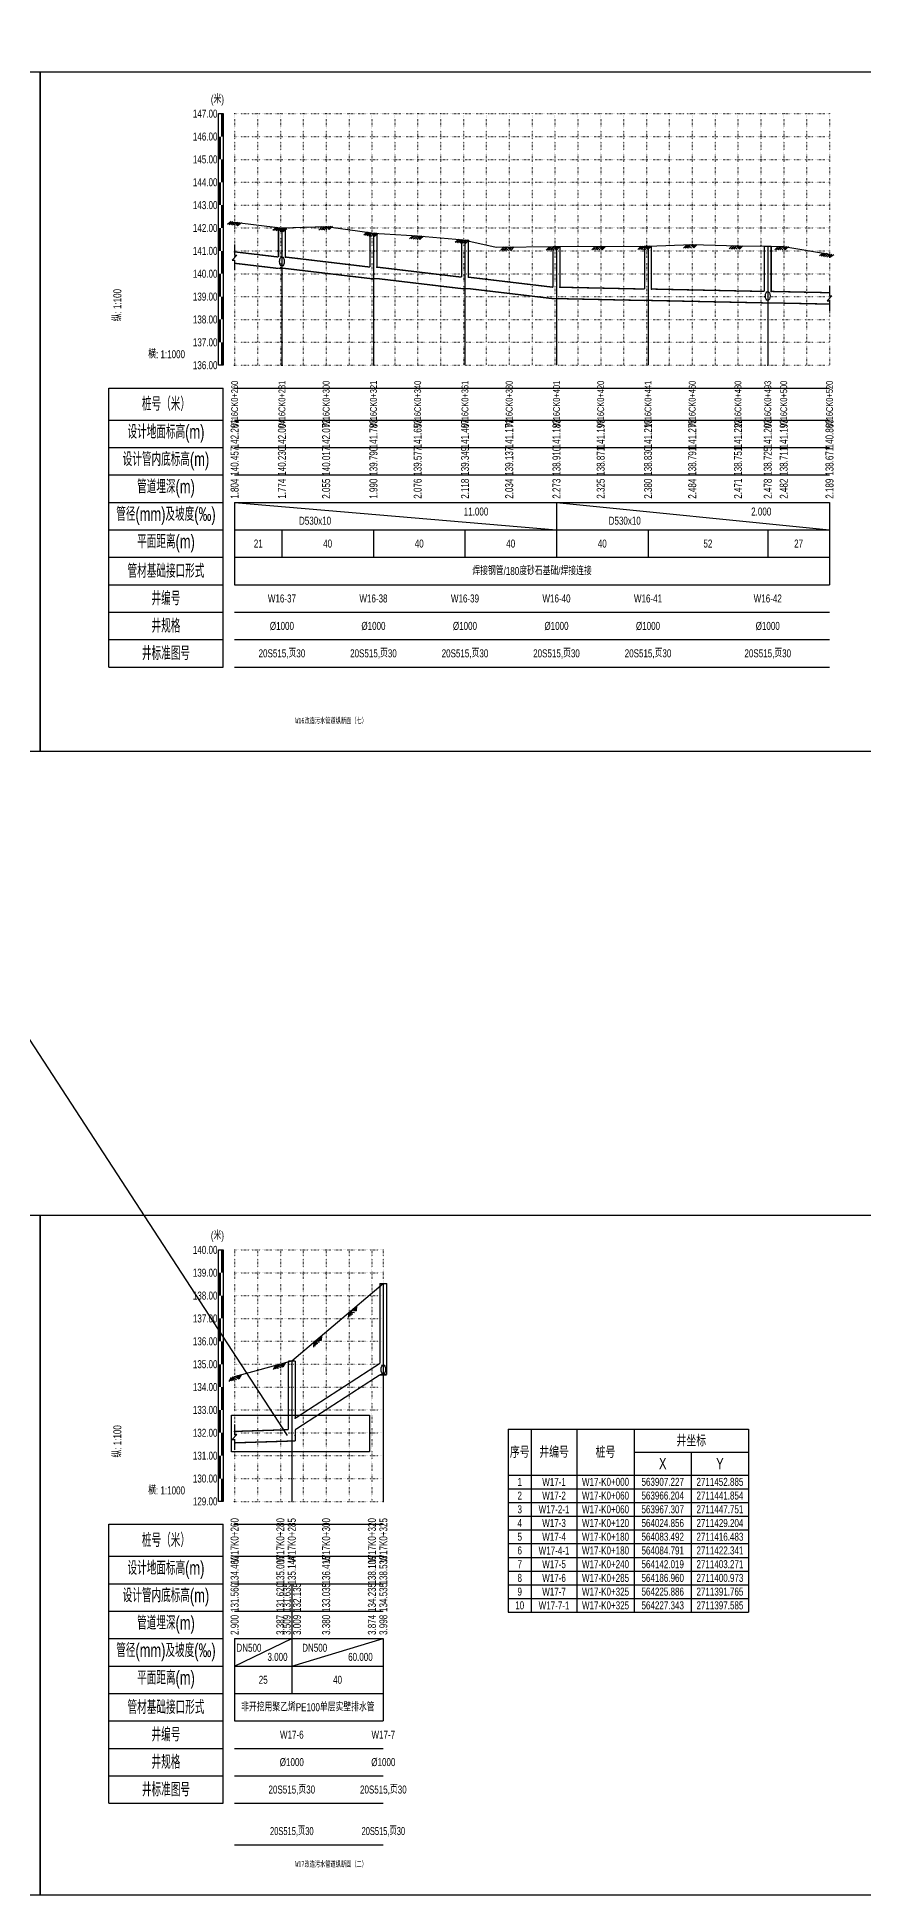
# Model space of a CAD drawing. Extents: x 529262 to 576451, y 2694391 to 2717535.
# Drawn here: x 571870 to 572231, y 2708446 to 2709259 of the extents above; entities that cross this region are included whole.
import ezdxf
from ezdxf.enums import TextEntityAlignment as Align

# ---------------------------------------------------------------- set-up
doc = ezdxf.new("R2010")
doc.units = 0
doc.linetypes.add('DOT', pattern=[6.35, 0, -6.35])
for name, color, linetype in [('GPSCOMMON', 7, 'Continuous'), ('P-说明', 7, 'Continuous'), ('PP-COM', 7, 'Continuous'), ('图框线', 7, 'Continuous'), ('纵断_分栏文字', 7, 'Continuous'), ('纵断_分栏线', 5, 'Continuous'), ('纵断_地面线', 3, 'Continuous'), ('纵断_标注', 2, 'Continuous'), ('纵断_标注_支管', 2, 'Continuous'), ('纵断_表头', 2, 'Continuous'), ('纵断_设计线', 1, 'Continuous'), ('纵断_高程网格', 8, 'DOT')]:
    doc.layers.add(name, color=color, linetype=linetype)
for name, color, linetype, lineweight in [('外框_TK', 2, 'Continuous', 15), ('纵断污水井', 7, 'Continuous', 60), ('纵断污水管', 224, 'Continuous', 60)]:
    doc.layers.add(name, color=color, linetype=linetype, lineweight=lineweight)
doc.styles.add('JieTuHzTxt', font='smsim.shx', dxfattribs={"width": 0.7, "bigfont": 'smfs.shx'})
doc.styles.add('SEMDI', font='smsim.shx', dxfattribs={"width": 0.75, "bigfont": 'smfs.shx'})
doc.styles.add('SMEDI', font='smsim.shx', dxfattribs={"width": 0.75, "height": 3.5, "bigfont": 'smfs.shx'})
doc.styles.add('宋体', font='', dxfattribs={"width": 0.75})
doc.styles.get('宋体').set_extended_font_data('SimSun')

# ---------------------------------------------------------------- blocks, each defined once
blk = doc.blocks.new('A3WK')
at = {"layer": '图框线'}
blk.add_lwpolyline([(0, 0), (420, 0), (420, 297), (0, 297), (0, 0)], dxfattribs=at)
blk = doc.blocks.new('*T151')
at = {"color": 0, "linetype": 'ByBlock', "lineweight": -2, "transparency": 16777216}
for p, q in [((0, 0), (105, 0)), ((0, 0), (0, -80)), ((10, 0), (10, -80)), ((30, 0), (30, -80)), ((55, 0), (55, -80)), ((105, 0), (105, -80)), ((55, -10), (105, -10)), ((80, -10), (80, -80)), ((0, -20), (105, -20)), ((0, -26), (105, -26)), ((0, -32), (105, -32)), ((0, -38), (105, -38)), ((0, -44), (105, -44)), ((0, -50), (105, -50)), ((0, -56), (105, -56)), ((0, -62), (105, -62)), ((0, -68), (105, -68)), ((0, -74), (105, -74)), ((0, -80), (105, -80))]:
    blk.add_line(p, q, dxfattribs=at)
at = {"color": 0, "transparency": 16777216, "attachment_point": 5}
for s, insert, char_height, width, style in [('序号', (5, -10), 5, 9.98, 'SMEDI'), ('井编号', (20, -10), 5, 19.98, 'SMEDI'), ('桩号', (42.5, -10), 5, 24.98, 'SMEDI'), ('井坐标', (80, -5), 5, 49.98, 'SMEDI'), ('X', (67.5, -15), 5, 24.98, 'SMEDI'), ('Y', (92.5, -15), 5, 24.98, 'SMEDI'), ('1', (5, -23), 3.5, 9.98, 'SEMDI'), ('W17-1', (20, -23), 3.5, 19.98, 'SEMDI'), ('W17-K0+000', (42.5, -23), 3.5, 24.98, 'SEMDI'), ('563907.227', (67.5, -23), 3.5, 24.98, 'SEMDI'), ('2711452.885', (92.5, -23), 3.5, 24.98, 'SEMDI'), ('2', (5, -29), 3.5, 9.98, 'SEMDI'), ('W17-2', (20, -29), 3.5, 19.98, 'SEMDI'), ('W17-K0+060', (42.5, -29), 3.5, 24.98, 'SEMDI'), ('563966.204', (67.5, -29), 3.5, 24.98, 'SEMDI'), ('2711441.854', (92.5, -29), 3.5, 24.98, 'SEMDI'), ('4', (5, -41), 3.5, 9.98, 'SEMDI'), ('3', (5, -35), 3.5, 9.98, 'SEMDI'), ('W17-2-1', (20, -35), 3.5, 19.98, 'SEMDI'), ('W17-3', (20, -41), 3.5, 19.98, 'SEMDI'), ('W17-K0+060', (42.5, -35), 3.5, 24.98, 'SEMDI'), ('W17-K0+120', (42.5, -41), 3.5, 24.98, 'SEMDI'), ('563967.307', (67.5, -35), 3.5, 24.98, 'SEMDI'), ('564024.856', (67.5, -41), 3.5, 24.98, 'SEMDI'), ('2711447.751', (92.5, -35), 3.5, 24.98, 'SEMDI'), ('2711429.204', (92.5, -41), 3.5, 24.98, 'SEMDI'), ('5', (5, -47), 3.5, 9.98, 'SEMDI'), ('W17-4', (20, -47), 3.5, 19.98, 'SEMDI'), ('W17-K0+180', (42.5, -47), 3.5, 24.98, 'SEMDI'), ('564083.492', (67.5, -47), 3.5, 24.98, 'SEMDI'), ('2711416.483', (92.5, -47), 3.5, 24.98, 'SEMDI'), ('6', (5, -53), 3.5, 9.98, 'SEMDI'), ('W17-4-1', (20, -53), 3.5, 19.98, 'SEMDI'), ('W17-K0+180', (42.5, -53), 3.5, 24.98, 'SEMDI'), ('564084.791', (67.5, -53), 3.5, 24.98, 'SEMDI'), ('2711422.341', (92.5, -53), 3.5, 24.98, 'SEMDI'), ('8', (5, -65), 3.5, 9.98, 'SEMDI'), ('7', (5, -59), 3.5, 9.98, 'SEMDI'), ('W17-5', (20, -59), 3.5, 19.98, 'SEMDI'), ('W17-6', (20, -65), 3.5, 19.98, 'SEMDI'), ('W17-K0+240', (42.5, -59), 3.5, 24.98, 'SEMDI'), ('W17-K0+285', (42.5, -65), 3.5, 24.98, 'SEMDI'), ('564142.019', (67.5, -59), 3.5, 24.98, 'SEMDI'), ('564186.960', (67.5, -65), 3.5, 24.98, 'SEMDI'), ('2711403.271', (92.5, -59), 3.5, 24.98, 'SEMDI'), ('2711400.973', (92.5, -65), 3.5, 24.98, 'SEMDI'), ('9', (5, -71), 3.5, 9.98, 'SEMDI'), ('W17-7', (20, -71), 3.5, 19.98, 'SEMDI'), ('W17-K0+325', (42.5, -71), 3.5, 24.98, 'SEMDI'), ('564225.886', (67.5, -71), 3.5, 24.98, 'SEMDI'), ('2711391.765', (92.5, -71), 3.5, 24.98, 'SEMDI'), ('10', (5, -77), 3.5, 9.98, 'SEMDI'), ('W17-7-1', (20, -77), 3.5, 19.98, 'SEMDI'), ('W17-K0+325', (42.5, -77), 3.5, 24.98, 'SEMDI'), ('564227.343', (67.5, -77), 3.5, 24.98, 'SEMDI'), ('2711397.585', (92.5, -77), 3.5, 24.98, 'SEMDI')]:
    blk.add_mtext(s, dxfattribs=dict(at, insert=insert, char_height=char_height, width=width, style=style))
blk = doc.blocks.new('市政排水（YZ）_zdbt')
at = {"color": 0, "linetype": 'ByBlock', "lineweight": -2}
for p, q in [((-50, 0), (0, 0)), ((-50, -122), (-50, 0)), ((0, -122), (0, 0)), ((-50, -14), (0, -14)), ((-50, -26), (0, -26)), ((-50, -38), (0, -38)), ((-50, -50), (0, -50)), ((-50, -62), (0, -62)), ((-50, -74), (0, -74)), ((-50, -86), (0, -86)), ((-50, -98), (0, -98)), ((-50, -110), (0, -110)), ((-50, -122), (0, -122))]:
    blk.add_line(p, q, dxfattribs=at)
at = {"color": 0, "linetype": 'ByBlock', "lineweight": -2, "char_height": 6, "attachment_point": 5, "style": 'JieTuHzTxt'}
for s, insert in [('桩号（米）', (-25, -7)), ('设计地面标高(m)', (-25, -20)), ('设计管内底标高(m)', (-25, -32)), ('管道埋深(m)', (-25, -44)), ('管径(mm)及坡度(‰)', (-25, -56)), ('平面距离(m)', (-25, -68)), ('管材基础接口形式', (-25, -80)), ('井编号', (-25, -92)), ('井规格', (-25, -104)), ('井标准图号', (-25, -116))]:
    blk.add_mtext(s, dxfattribs=dict(at, insert=insert))
blk = doc.blocks.new('VSDesignLineBlock')
at = {"color": 0, "linetype": 'Continuous'}
for p, q in [((-1.5, 0), (-3, -1.5)), ((-0.75, 0), (-2.25, -1.5)), ((0, 0), (-1.5, -1.5)), ((0, 0), (1.5, -1.5)), ((1.5, 0), (0.75, -0.75)), ((2.25, 0), (1.12, -1.12)), ((3, 0), (1.5, -1.5)), ((-0.98, -0.98), (-0.46, -1.5)), ((-0.5, -0.5), (0.5, -1.5))]:
    blk.add_line(p, q, dxfattribs=at)
blk = doc.blocks.new('A3_CdSzy')
at = {"layer": '外框_TK', "const_width": 0.1}
blk.add_lwpolyline([(0, 297), (420, 297), (420, 0), (0, 0)], close=True, dxfattribs=at)

msp = doc.modelspace()

# ---------------------------------------------------------------- linework, layer by layer
for p in [(571956.269, 2709164.931), (571978.453, 2709162.656), (572018.453, 2709158.256), (572058.453, 2709153.856), (572098.453, 2709149.456), (572138.453, 2709148.656), (572190.783, 2709147.609), (571956.268, 2708649.122), (571982.768, 2708654.868)]:
    msp.add_point(p)
at = {"layer": 'Defpoints', "color": 1}
msp.add_line((571979.435, 2708647.368), (568666.154, 2713728.156), dxfattribs=at)
msp.add_lwpolyline([(571954.984, 2708656.166), (572015.158, 2708656.166), (572015.158, 2708640.149), (571954.984, 2708640.149)], close=True, dxfattribs=at)
at = {"layer": 'GPSCOMMON'}
for p in [(571956.269, 2709115.361), (571956.268, 2708618.518)]:
    msp.add_point(p, dxfattribs=at)
at = {"layer": 'PP-COM'}
for p, q in [((571451.269, 2708946.518), (576451.269, 2708946.518)), ((571451.269, 2708446.518), (576451.269, 2708446.518))]:
    msp.add_line(p, q, dxfattribs=at)
at = {"layer": '纵断_分栏文字'}
for p, q in [((571975.453, 2709175.401), (571978.453, 2709175.401)), ((572015.453, 2709173.161), (572018.453, 2709173.161)), ((572055.453, 2709170.031), (572058.453, 2709170.031)), ((572095.453, 2709167.195), (572098.453, 2709167.195)), ((572135.453, 2709167.461), (572138.453, 2709167.461)), ((572187.783, 2709167.391), (572190.783, 2709167.391)), ((571956.269, 2709055.361), (571956.269, 2709043.361)), ((571956.269, 2709055.361), (572096.953, 2709043.361)), ((572096.953, 2709055.361), (572096.953, 2709043.361)), ((572096.953, 2709055.361), (572216.269, 2709043.361)), ((572216.269, 2709055.361), (572216.269, 2709043.361)), ((571956.269, 2709043.361), (571956.269, 2709031.361)), ((571976.953, 2709043.361), (571976.953, 2709031.361)), ((572016.953, 2709043.361), (572016.953, 2709031.361)), ((572056.953, 2709043.361), (572056.953, 2709031.361)), ((572096.953, 2709043.361), (572096.953, 2709031.361)), ((572136.953, 2709043.361), (572136.953, 2709031.361)), ((572189.283, 2709043.361), (572189.283, 2709031.361)), ((572216.269, 2709043.361), (572216.269, 2709031.361)), ((571956.269, 2709031.361), (571956.269, 2709019.361)), ((572216.269, 2709031.361), (572216.269, 2709019.361)), ((572019.768, 2708713.848), (572022.768, 2708713.848)), ((571979.768, 2708679.96), (571982.768, 2708679.96)), ((571981.268, 2708582.518), (571981.268, 2708570.518)), ((571981.268, 2708570.518), (571981.268, 2708558.518)), ((571956.268, 2708558.518), (571956.268, 2708546.518)), ((571956.268, 2708546.518), (571981.268, 2708558.518)), ((571981.268, 2708558.518), (571981.268, 2708546.518)), ((571981.268, 2708546.518), (572021.268, 2708558.518)), ((572021.268, 2708558.518), (572021.268, 2708546.518)), ((571956.268, 2708546.518), (571956.268, 2708534.518)), ((571981.268, 2708546.518), (571981.268, 2708534.518)), ((572021.268, 2708546.518), (572021.268, 2708534.518)), ((571956.268, 2708534.518), (571956.268, 2708522.518)), ((572021.268, 2708534.518), (572021.268, 2708522.518))]:
    msp.add_line(p, q, dxfattribs=at)
at = {"layer": '纵断_分栏线'}
for p, q in [((571956.269, 2709105.361), (572216.269, 2709105.361)), ((571956.269, 2709091.361), (572216.269, 2709091.361)), ((571956.269, 2709079.361), (572216.269, 2709079.361)), ((571956.269, 2709067.361), (572216.269, 2709067.361)), ((571956.269, 2709055.361), (572216.269, 2709055.361)), ((571956.269, 2709043.361), (572216.269, 2709043.361)), ((571956.269, 2709031.361), (572216.269, 2709031.361)), ((571956.269, 2709019.361), (572216.269, 2709019.361)), ((571956.269, 2709007.361), (572216.269, 2709007.361)), ((571956.269, 2708995.361), (572216.269, 2708995.361)), ((571956.269, 2708983.361), (572216.269, 2708983.361)), ((571956.268, 2708608.518), (572021.268, 2708608.518)), ((571956.268, 2708594.518), (572021.268, 2708594.518)), ((571956.268, 2708582.518), (572021.268, 2708582.518)), ((571956.268, 2708570.518), (572021.268, 2708570.518)), ((571956.268, 2708558.518), (572021.268, 2708558.518)), ((571956.268, 2708546.518), (572021.268, 2708546.518)), ((571956.268, 2708534.518), (572021.268, 2708534.518)), ((571956.268, 2708522.518), (572021.268, 2708522.518)), ((571956.268, 2708510.518), (572021.268, 2708510.518)), ((571956.268, 2708498.518), (572021.268, 2708498.518)), ((571956.268, 2708486.518), (572021.268, 2708486.518)), ((571956.269, 2708468.361), (572021.269, 2708468.361))]:
    msp.add_line(p, q, dxfattribs=at)
at = {"layer": '纵断_地面线'}
for points in [[(571956.269, 2709177.971), (571976.269, 2709175.381), (571976.953, 2709175.401), (571996.269, 2709176.081), (572016.269, 2709173.201), (572016.953, 2709173.161), (572036.269, 2709171.891), (572056.269, 2709170.181), (572056.953, 2709170.031), (572070.65, 2709167.031), (572096.953, 2709167.195), (572136.269, 2709167.441), (572136.953, 2709167.461), (572156.269, 2709168.111), (572176.269, 2709167.581), (572189.282, 2709167.391), (572196.269, 2709167.291), (572216.269, 2709163.961)], [(571956.268, 2708673.12), (571981.268, 2708679.96), (572021.268, 2708713.848)]]:
    msp.add_lwpolyline(points, dxfattribs=at)
at = {"layer": '纵断_标注'}
for p, q in [((571976.953, 2709175.401), (571976.953, 2709115.361)), ((572016.953, 2709173.161), (572016.953, 2709115.361)), ((572056.953, 2709170.031), (572056.953, 2709115.361)), ((572096.953, 2709167.195), (572096.953, 2709115.361)), ((572136.953, 2709167.461), (572136.953, 2709115.361)), ((572189.283, 2709167.391), (572189.283, 2709115.361)), ((572021.268, 2708713.848), (572021.268, 2708618.518)), ((571981.268, 2708679.96), (571981.268, 2708618.518))]:
    msp.add_line(p, q, dxfattribs=at)
for points in [[(571956.269, 2709167.931), (571956.269, 2709163.531), (571957.269, 2709163.531), (571955.269, 2709161.331), (571956.269, 2709161.331), (571956.269, 2709156.931)], [(572216.269, 2709150.07), (572216.269, 2709145.67), (572217.269, 2709145.67), (572215.269, 2709143.47), (572216.269, 2709143.47), (572216.269, 2709139.07)], [(571956.268, 2708652.122), (571956.268, 2708647.722), (571957.268, 2708647.722), (571955.268, 2708645.522), (571956.268, 2708645.522), (571956.268, 2708641.122)]]:
    msp.add_lwpolyline(points, dxfattribs=at)
for points in [[(571901.269, 2709115.361, 0, 0, 0), (571901.269, 2709140.694, 1, 0, 0), (571901.269, 2709148.694, 0, 0, 0)], [(571901.269, 2709115.361, 0, 0, 0), (571926.603, 2709115.361, 1, 0, 0), (571934.603, 2709115.361, 0, 0, 0)], [(571901.268, 2708618.518, 0, 0, 0), (571901.268, 2708643.851, 1, 0, 0), (571901.268, 2708651.851, 0, 0, 0)], [(571901.268, 2708618.518, 0, 0, 0), (571926.601, 2708618.518, 1, 0, 0), (571934.601, 2708618.518, 0, 0, 0)]]:
    msp.add_lwpolyline(points, format="xyseb", dxfattribs=at)
msp.add_point((571982.768, 2708647.368), dxfattribs=at)
at = {"layer": '纵断_标注_支管'}
for p in [(571976.953, 2709115.361), (572189.283, 2709115.361), (572021.268, 2708618.518)]:
    msp.add_point(p, dxfattribs=at)
at = {"layer": '纵断_表头'}
for points in [[(571951.269, 2709115.361), (571949.269, 2709115.361), (571949.269, 2709225.361), (571951.269, 2709225.361), (571951.269, 2709115.361)], [(571951.268, 2708618.518), (571949.268, 2708618.518), (571949.268, 2708728.518), (571951.268, 2708728.518), (571951.268, 2708618.518)]]:
    msp.add_lwpolyline(points, dxfattribs=at)
at = {"layer": '纵断_表头', "const_width": 1}
for points in [[(571950.769, 2709215.361), (571950.769, 2709225.361)], [(571949.769, 2709205.361), (571949.769, 2709215.361)], [(571950.769, 2709195.361), (571950.769, 2709205.361)], [(571949.769, 2709185.361), (571949.769, 2709195.361)], [(571950.769, 2709175.361), (571950.769, 2709185.361)], [(571949.769, 2709165.361), (571949.769, 2709175.361)], [(571950.769, 2709155.361), (571950.769, 2709165.361)], [(571949.769, 2709145.361), (571949.769, 2709155.361)], [(571950.769, 2709135.361), (571950.769, 2709145.361)], [(571949.769, 2709125.361), (571949.769, 2709135.361)], [(571950.769, 2709115.361), (571950.769, 2709125.361)], [(571950.768, 2708718.518), (571950.768, 2708728.518)], [(571949.768, 2708708.518), (571949.768, 2708718.518)], [(571950.768, 2708698.518), (571950.768, 2708708.518)], [(571949.768, 2708688.518), (571949.768, 2708698.518)], [(571950.768, 2708678.518), (571950.768, 2708688.518)], [(571949.768, 2708668.518), (571949.768, 2708678.518)], [(571950.768, 2708658.518), (571950.768, 2708668.518)], [(571949.768, 2708648.518), (571949.768, 2708658.518)], [(571950.768, 2708638.518), (571950.768, 2708648.518)], [(571949.768, 2708628.518), (571949.768, 2708638.518)], [(571950.768, 2708618.518), (571950.768, 2708628.518)]]:
    msp.add_lwpolyline(points, dxfattribs=at)
at = {"layer": '纵断_设计线'}
for points in [[(571956.269, 2709177.971), (571976.269, 2709175.381), (571976.953, 2709175.401), (571996.269, 2709176.081), (572016.269, 2709173.201), (572016.953, 2709173.161), (572036.269, 2709171.891), (572056.269, 2709170.181), (572056.953, 2709170.031), (572070.65, 2709167.031), (572096.953, 2709167.195), (572136.269, 2709167.441), (572136.953, 2709167.461), (572156.269, 2709168.111), (572176.269, 2709167.581), (572189.282, 2709167.391), (572196.269, 2709167.291), (572216.269, 2709163.961)], [(571956.268, 2708673.12), (571981.268, 2708679.96), (572021.268, 2708713.848)]]:
    msp.add_lwpolyline(points, dxfattribs=at)
at = {"layer": '纵断_高程网格', "ltscale": 0.0787}
for p, q in [((571956.269, 2709225.361), (572216.269, 2709225.361)), ((571956.269, 2709225.361), (571956.269, 2709115.361)), ((571966.269, 2709225.361), (571966.269, 2709115.361)), ((571976.269, 2709225.361), (571976.269, 2709115.361)), ((571986.269, 2709225.361), (571986.269, 2709115.361)), ((571996.269, 2709225.361), (571996.269, 2709115.361)), ((572006.269, 2709225.361), (572006.269, 2709115.361)), ((572016.269, 2709225.361), (572016.269, 2709115.361)), ((572026.269, 2709225.361), (572026.269, 2709115.361)), ((572036.269, 2709225.361), (572036.269, 2709115.361)), ((572046.269, 2709225.361), (572046.269, 2709115.361)), ((572056.269, 2709225.361), (572056.269, 2709115.361)), ((572066.269, 2709225.361), (572066.269, 2709115.361)), ((572076.269, 2709225.361), (572076.269, 2709115.361)), ((572086.269, 2709225.361), (572086.269, 2709115.361)), ((572096.269, 2709225.361), (572096.269, 2709115.361)), ((572106.269, 2709225.361), (572106.269, 2709115.361)), ((572116.269, 2709225.361), (572116.269, 2709115.361)), ((572126.269, 2709225.361), (572126.269, 2709115.361)), ((572136.269, 2709225.361), (572136.269, 2709115.361)), ((572146.269, 2709225.361), (572146.269, 2709115.361)), ((572156.269, 2709225.361), (572156.269, 2709115.361)), ((572166.269, 2709225.361), (572166.269, 2709115.361)), ((572176.269, 2709225.361), (572176.269, 2709115.361)), ((572186.269, 2709225.361), (572186.269, 2709115.361)), ((572196.269, 2709225.361), (572196.269, 2709115.361)), ((572206.269, 2709225.361), (572206.269, 2709115.361)), ((572216.269, 2709225.361), (572216.269, 2709115.361)), ((571956.269, 2709215.361), (572216.269, 2709215.361)), ((571956.269, 2709205.361), (572216.269, 2709205.361)), ((571956.269, 2709195.361), (572216.269, 2709195.361)), ((571956.269, 2709185.361), (572216.269, 2709185.361)), ((571956.269, 2709175.361), (572216.269, 2709175.361)), ((571956.269, 2709165.361), (572216.269, 2709165.361)), ((571956.269, 2709155.361), (572216.269, 2709155.361)), ((571956.269, 2709145.361), (572216.269, 2709145.361)), ((571956.269, 2709135.361), (572216.269, 2709135.361)), ((571956.269, 2709125.361), (572216.269, 2709125.361)), ((571956.269, 2709115.361), (572216.269, 2709115.361)), ((571956.268, 2708728.518), (572021.268, 2708728.518)), ((571956.268, 2708728.518), (571956.268, 2708618.518)), ((571966.268, 2708728.518), (571966.268, 2708618.518)), ((571976.268, 2708728.518), (571976.268, 2708618.518)), ((571986.268, 2708728.518), (571986.268, 2708618.518)), ((571996.268, 2708728.518), (571996.268, 2708618.518)), ((572006.268, 2708728.518), (572006.268, 2708618.518)), ((572016.268, 2708728.518), (572016.268, 2708618.518)), ((572021.268, 2708728.518), (572021.268, 2708618.518)), ((571956.268, 2708718.518), (572021.268, 2708718.518)), ((571956.268, 2708708.518), (572021.268, 2708708.518)), ((571956.268, 2708698.518), (572021.268, 2708698.518)), ((571956.268, 2708688.518), (572021.268, 2708688.518)), ((571956.268, 2708678.518), (572021.268, 2708678.518)), ((571956.268, 2708668.518), (572021.268, 2708668.518)), ((571956.268, 2708658.518), (572021.268, 2708658.518)), ((571956.268, 2708648.518), (572021.268, 2708648.518)), ((571956.268, 2708638.518), (572021.268, 2708638.518)), ((571956.268, 2708628.518), (572021.268, 2708628.518)), ((571956.268, 2708618.518), (572021.268, 2708618.518))]:
    msp.add_line(p, q, dxfattribs=at)
at = {"layer": '纵断污水井', "const_width": 0.6}
for points in [[(571975.453, 2709175.401), (571975.453, 2709162.656)], [(571978.453, 2709175.401), (571978.453, 2709162.661)], [(572015.453, 2709173.161), (572015.453, 2709158.256)], [(572018.453, 2709173.161), (572018.453, 2709158.261)], [(572055.453, 2709170.031), (572055.453, 2709153.856)], [(572058.453, 2709170.031), (572058.453, 2709153.851)], [(572095.453, 2709167.195), (572095.453, 2709149.456)], [(572098.453, 2709167.195), (572098.453, 2709149.461)], [(572135.453, 2709167.461), (572135.453, 2709148.656)], [(572138.453, 2709167.461), (572138.453, 2709148.661)], [(572187.783, 2709167.391), (572187.783, 2709147.609)], [(572190.783, 2709167.391), (572190.783, 2709147.611)], [(571975.453, 2709157.661), (571978.453, 2709157.661)], [(572015.453, 2709153.261), (572018.453, 2709153.261)], [(572055.453, 2709148.851), (572058.453, 2709148.851)], [(572095.453, 2709144.461), (572098.453, 2709144.461)], [(572135.453, 2709143.661), (572138.453, 2709143.661)], [(572187.783, 2709142.611), (572190.783, 2709142.611)], [(572019.768, 2708713.848), (572019.768, 2708678.868)], [(572022.768, 2708713.848), (572022.768, 2708673.868)], [(571979.768, 2708679.96), (571979.768, 2708649.872)], [(571982.768, 2708679.96), (571982.768, 2708654.868)], [(572019.768, 2708673.868), (572022.768, 2708673.868)], [(571982.768, 2708644.868), (571982.768, 2708649.868)], [(571979.768, 2708644.868), (571982.768, 2708644.868)]]:
    msp.add_lwpolyline(points, dxfattribs=at)
at = {"layer": '纵断污水管', "const_width": 0.6}
for points in [[(571956.269, 2709164.931), (571975.453, 2709162.656)], [(571956.269, 2709159.931), (571975.453, 2709157.656)], [(571978.453, 2709162.656), (572015.453, 2709158.256)], [(571978.453, 2709157.656), (572015.453, 2709153.256)], [(572018.453, 2709158.256), (572055.453, 2709153.856)], [(572018.453, 2709153.256), (572055.453, 2709148.856)], [(572058.453, 2709153.856), (572095.453, 2709149.456)], [(572058.453, 2709148.856), (572095.453, 2709144.456)], [(572098.453, 2709149.456), (572135.453, 2709148.656)], [(572098.453, 2709144.456), (572135.453, 2709143.656)], [(572138.453, 2709148.656), (572187.783, 2709147.609)], [(572138.453, 2709143.656), (572187.783, 2709142.609)], [(572190.783, 2709147.609), (572216.269, 2709147.07)], [(572190.783, 2709142.609), (572216.269, 2709142.07)], [(571982.768, 2708654.868), (572019.768, 2708678.868)], [(571982.768, 2708649.868), (572019.768, 2708673.868)], [(571956.268, 2708649.122), (571979.768, 2708649.872)], [(571956.268, 2708644.122), (571979.768, 2708644.872)]]:
    msp.add_lwpolyline(points, dxfattribs=at)
at = {"layer": '纵断污水管', "lineweight": 30}
for centre in [(571976.953, 2709160.696), (572189.283, 2709145.649), (572021.268, 2708676.214)]:
    msp.add_ellipse(centre, major_axis=(0, 2), ratio=0.5, dxfattribs=at)

# ---------------------------------------------------------------- block references
msp.add_blockref('*T151', (572075.882, 2708650.042))
at = {"layer": '纵断_标注'}
for p, rotation in [((571956.269, 2709177.971), 352.6212614562216), ((571976.104, 2709175.402), 352.6212614562216), ((571996.09, 2709176.075), 2.016206401334468), ((572015.888, 2709173.256), 351.8057375132373), ((572035.842, 2709171.919), 356.2382988057978), ((572055.77, 2709170.224), 355.1130964006962), ((572155.415, 2709168.082), 1.927323925437301), ((572175.408, 2709167.604), 358.4820171114666), ((572075.427, 2709167.061), 0.3579902761295883), ((572095.426, 2709167.186), 0.3579902761295883), ((572115.426, 2709167.311), 0.3579902758227224), ((572135.426, 2709167.436), 0.3579902758227224), ((572195.405, 2709167.303), 359.1800219322863), ((572215.145, 2709164.148), 350.5469692498712), ((572007.271, 2708701.99), 40.27085402068558), ((571992.011, 2708689.062), 40.27085402068558), ((571956.268, 2708673.12), 15.30224246862666), ((571975.558, 2708678.398), 15.30224246862666)]:
    msp.add_blockref('VSDesignLineBlock', p, dxfattribs=dict(at, rotation=rotation))
at = {"layer": '纵断_表头'}
for name, p in [('A3WK', (571451.268, 2708946.518)), ('A3WK', (571451.269, 2708946.519)), ('A3WK', (571871.268, 2708946.518)), ('A3WK', (571871.269, 2708946.519)), ('市政排水（YZ）_zdbt', (571951.269, 2709105.361)), ('A3_CdSzy', (571451.268, 2708446.518)), ('A3WK', (571451.268, 2708446.514)), ('A3WK', (571451.269, 2708446.515)), ('A3_CdSzy', (571871.268, 2708446.518)), ('A3WK', (571871.268, 2708446.514)), ('A3WK', (571871.269, 2708446.515)), ('市政排水（YZ）_zdbt', (571951.268, 2708608.518))]:
    msp.add_blockref(name, p, dxfattribs=at)

# ---------------------------------------------------------------- texts
at = {"layer": 'P-说明', "style": '宋体', "width": 0.65}
for s, p in [('W16改造污水管道纵断面（七）', (571998.466, 2708959.979)), ('W17改造污水管道纵断面（二）', (571998.466, 2708459.975))]:
    msp.add_text(s, height=2.5, dxfattribs=at).set_placement(p, align=Align.MIDDLE_CENTER)
at = {"layer": '纵断_分栏文字', "style": 'SEMDI'}
for s, height, width, p in [('W16CK0+260', 3, 0.65, (571956.269, 2709098.361)), ('W16CK0+281', 3, 0.65, (571976.953, 2709098.361)), ('W16CK0+300', 3, 0.65, (571996.269, 2709098.361)), ('W16CK0+321', 3, 0.65, (572016.953, 2709098.361)), ('W16CK0+340', 3, 0.65, (572036.269, 2709098.361)), ('W16CK0+361', 3, 0.65, (572056.953, 2709098.361)), ('W16CK0+380', 3, 0.65, (572076.269, 2709098.361)), ('W16CK0+401', 3, 0.65, (572096.953, 2709098.361)), ('W16CK0+420', 3, 0.65, (572116.269, 2709098.361)), ('W16CK0+441', 3, 0.65, (572136.953, 2709098.361)), ('W16CK0+460', 3, 0.65, (572156.269, 2709098.361)), ('W16CK0+480', 3, 0.65, (572176.269, 2709098.361)), ('W16CK0+493', 3, 0.65, (572189.283, 2709098.361)), ('W16CK0+500', 3, 0.65, (572196.269, 2709098.361)), ('W16CK0+520', 3, 0.65, (572216.269, 2709098.361)), ('142.261', 3.5, 0.75, (571956.269, 2709085.361)), ('142.004', 3.5, 0.75, (571976.953, 2709085.361)), ('142.072', 3.5, 0.75, (571996.269, 2709085.361)), ('141.780', 3.5, 0.75, (572016.953, 2709085.361)), ('141.653', 3.5, 0.75, (572036.269, 2709085.361)), ('141.467', 3.5, 0.75, (572056.953, 2709085.361)), ('141.171', 3.5, 0.75, (572076.269, 2709085.361)), ('141.183', 3.5, 0.75, (572096.953, 2709085.361)), ('141.196', 3.5, 0.75, (572116.269, 2709085.361)), ('141.210', 3.5, 0.75, (572136.953, 2709085.361)), ('141.275', 3.5, 0.75, (572156.269, 2709085.361)), ('141.222', 3.5, 0.75, (572176.269, 2709085.361)), ('141.203', 3.5, 0.75, (572189.283, 2709085.361)), ('141.193', 3.5, 0.75, (572196.269, 2709085.361)), ('140.860', 3.5, 0.75, (572216.269, 2709085.361)), ('140.457', 3.5, 0.75, (571956.269, 2709073.361)), ('140.230', 3.5, 0.75, (571976.953, 2709073.361)), ('140.017', 3.5, 0.75, (571996.269, 2709073.361)), ('139.790', 3.5, 0.75, (572016.953, 2709073.361)), ('139.577', 3.5, 0.75, (572036.269, 2709073.361)), ('139.349', 3.5, 0.75, (572056.953, 2709073.361)), ('139.137', 3.5, 0.75, (572076.269, 2709073.361)), ('138.910', 3.5, 0.75, (572096.953, 2709073.361)), ('138.871', 3.5, 0.75, (572116.269, 2709073.361)), ('138.830', 3.5, 0.75, (572136.953, 2709073.361)), ('138.791', 3.5, 0.75, (572156.269, 2709073.361)), ('138.751', 3.5, 0.75, (572176.269, 2709073.361)), ('138.725', 3.5, 0.75, (572189.283, 2709073.361)), ('138.711', 3.5, 0.75, (572196.269, 2709073.361)), ('138.671', 3.5, 0.75, (572216.269, 2709073.361)), ('1.804', 3.5, 0.75, (571956.269, 2709061.361)), ('1.774', 3.5, 0.75, (571976.953, 2709061.361)), ('2.055', 3.5, 0.75, (571996.269, 2709061.361)), ('1.990', 3.5, 0.75, (572016.953, 2709061.361)), ('2.076', 3.5, 0.75, (572036.269, 2709061.361)), ('2.118', 3.5, 0.75, (572056.953, 2709061.361)), ('2.034', 3.5, 0.75, (572076.269, 2709061.361)), ('2.273', 3.5, 0.75, (572096.953, 2709061.361)), ('2.325', 3.5, 0.75, (572116.269, 2709061.361)), ('2.380', 3.5, 0.75, (572136.953, 2709061.361)), ('2.484', 3.5, 0.75, (572156.269, 2709061.361)), ('2.471', 3.5, 0.75, (572176.269, 2709061.361)), ('2.478', 3.5, 0.75, (572189.283, 2709061.361)), ('2.482', 3.5, 0.75, (572196.269, 2709061.361)), ('2.189', 3.5, 0.75, (572216.269, 2709061.361)), ('W17K0+260', 3.5, 0.75, (571956.268, 2708601.518)), ('W17K0+280', 3.5, 0.75, (571976.268, 2708601.518)), ('W17K0+285', 3.5, 0.75, (571981.268, 2708601.518)), ('W17K0+300', 3.5, 0.75, (571996.268, 2708601.518)), ('W17K0+320', 3.5, 0.75, (572016.268, 2708601.518)), ('W17K0+325', 3.5, 0.75, (572021.268, 2708601.518)), ('134.460', 3.5, 0.75, (571956.268, 2708588.518)), ('135.007', 3.5, 0.75, (571976.268, 2708588.518)), ('135.144', 3.5, 0.75, (571981.268, 2708588.518)), ('136.415', 3.5, 0.75, (571996.268, 2708588.518)), ('138.109', 3.5, 0.75, (572016.268, 2708588.518)), ('138.533', 3.5, 0.75, (572021.268, 2708588.518)), ('131.560', 3.5, 0.75, (571956.268, 2708576.518)), ('131.620', 3.5, 0.75, (571976.268, 2708576.518)), ('131.635', 3.5, 0.75, (571979.018, 2708576.518)), ('132.135', 3.5, 0.75, (571983.518, 2708576.518)), ('133.035', 3.5, 0.75, (571996.268, 2708576.518)), ('134.235', 3.5, 0.75, (572016.268, 2708576.518)), ('134.535', 3.5, 0.75, (572021.268, 2708576.518)), ('2.900', 3.5, 0.75, (571956.268, 2708564.518)), ('3.387', 3.5, 0.75, (571976.268, 2708564.518)), ('3.509', 3.5, 0.75, (571979.018, 2708564.518)), ('3.009', 3.5, 0.75, (571983.518, 2708564.518)), ('3.380', 3.5, 0.75, (571996.268, 2708564.518)), ('3.874', 3.5, 0.75, (572016.268, 2708564.518)), ('3.998', 3.5, 0.75, (572021.268, 2708564.518))]:
    msp.add_text(s, height=height, rotation=90, dxfattribs=dict(at, width=width)).set_placement(p, align=Align.MIDDLE_CENTER)
at = {"layer": '纵断_分栏文字'}
for s, style, width, p in [('D530x10', 'SEMDI', 0.75, (571991.44, 2709047.361)), ('11.000', 'SEMDI', 0.75, (572061.782, 2709051.361)), ('D530x10', 'SEMDI', 0.75, (572126.782, 2709047.361)), ('2.000', 'SEMDI', 0.75, (572186.44, 2709051.361)), ('21', 'SEMDI', 0.75, (571966.611, 2709037.361)), ('40', 'SEMDI', 0.75, (571996.953, 2709037.361)), ('40', 'SEMDI', 0.75, (572036.953, 2709037.361)), ('40', 'SEMDI', 0.75, (572076.953, 2709037.361)), ('40', 'SEMDI', 0.75, (572116.953, 2709037.361)), ('52', 'SEMDI', 0.75, (572163.118, 2709037.361)), ('27', 'SEMDI', 0.75, (572202.776, 2709037.361)), ('焊接钢管/180度砂石基础/焊接连接', 'SEMDI', 0.75, (572086.269, 2709025.361)), ('W16-37', 'SEMDI', 0.75, (571976.953, 2709013.361)), ('W16-38', 'SEMDI', 0.75, (572016.953, 2709013.361)), ('W16-39', 'SEMDI', 0.75, (572056.953, 2709013.361)), ('W16-40', 'SEMDI', 0.75, (572096.953, 2709013.361)), ('W16-41', 'SEMDI', 0.75, (572136.953, 2709013.361)), ('W16-42', 'SEMDI', 0.75, (572189.283, 2709013.361)), ('%%c1000', 'SEMDI', 0.75, (571976.953, 2709001.361)), ('%%c1000', 'SEMDI', 0.75, (572016.953, 2709001.361)), ('%%c1000', 'SEMDI', 0.75, (572056.953, 2709001.361)), ('%%c1000', 'SEMDI', 0.75, (572096.953, 2709001.361)), ('%%c1000', 'SEMDI', 0.75, (572136.953, 2709001.361)), ('%%c1000', 'SEMDI', 0.75, (572189.283, 2709001.361)), ('20S515,页30', 'SEMDI', 0.75, (571976.953, 2708989.361)), ('20S515,页30', 'SEMDI', 0.75, (572016.953, 2708989.361)), ('20S515,页30', 'SEMDI', 0.75, (572056.953, 2708989.361)), ('20S515,页30', 'SEMDI', 0.75, (572096.953, 2708989.361)), ('20S515,页30', 'SEMDI', 0.75, (572136.953, 2708989.361)), ('20S515,页30', 'SEMDI', 0.75, (572189.283, 2708989.361)), ('DN500', 'SEMDI', 0.75, (571962.518, 2708554.518)), ('3.000', 'SEMDI', 0.75, (571975.018, 2708550.518)), ('DN500', 'SEMDI', 0.75, (571991.268, 2708554.518)), ('60.000', 'SEMDI', 0.75, (572011.268, 2708550.518)), ('25', 'SEMDI', 0.75, (571968.768, 2708540.518)), ('40', 'SEMDI', 0.75, (572001.268, 2708540.518)), ('W17-6', 'SEMDI', 0.75, (571981.268, 2708516.518)), ('W17-7', 'SEMDI', 0.75, (572021.268, 2708516.518)), ('%%c1000', 'SEMDI', 0.75, (571981.268, 2708504.518)), ('%%c1000', 'SEMDI', 0.75, (572021.268, 2708504.518)), ('20S515,页30', 'SEMDI', 0.75, (571981.268, 2708492.518)), ('20S515,页30', 'SEMDI', 0.75, (572021.268, 2708492.518)), ('20S515,页30', 'JieTuHzTxt', 0.7, (571981.269, 2708474.361)), ('20S515,页30', 'JieTuHzTxt', 0.7, (572021.269, 2708474.361))]:
    msp.add_text(s, height=3.5, dxfattribs=dict(at, style=style, width=width)).set_placement(p, align=Align.MIDDLE_CENTER)
at = {"layer": '纵断_分栏文字', "color": 6, "style": 'SEMDI', "width": 0.75}
msp.add_text('非开挖用聚乙烯PE100单层实壁排水管 ', height=3.5, dxfattribs=at).set_placement((571988.768, 2708528.518), align=Align.MIDDLE_CENTER)
at = {"layer": '纵断_标注', "style": 'SEMDI', "width": 0.75}
for p in [(571903.269, 2709148.694), (571903.268, 2708651.851)]:
    msp.add_text('纵: 1:100', height=3.5, rotation=90, dxfattribs=at).set_placement(p, align=Align.TOP_RIGHT)
for p in [(571934.603, 2709117.361), (571934.601, 2708620.518)]:
    msp.add_text('横: 1:1000', height=3.5, dxfattribs=at).set_placement(p, align=Align.BOTTOM_RIGHT)
at = {"layer": '纵断_表头', "style": 'SEMDI', "width": 0.75}
for p in [(571948.769, 2709228.861), (571948.768, 2708732.018)]:
    msp.add_text('(米)', height=3.5, dxfattribs=at).set_placement(p, align=Align.BOTTOM_CENTER)
for s, p in [('147.00', (571948.769, 2709225.361)), ('146.00', (571948.769, 2709215.361)), ('145.00', (571948.769, 2709205.361)), ('144.00', (571948.769, 2709195.361)), ('143.00', (571948.769, 2709185.361)), ('142.00', (571948.769, 2709175.361)), ('141.00', (571948.769, 2709165.361)), ('140.00', (571948.769, 2709155.361)), ('139.00', (571948.769, 2709145.361)), ('138.00', (571948.769, 2709135.361)), ('137.00', (571948.769, 2709125.361)), ('136.00', (571948.769, 2709115.361)), ('140.00', (571948.768, 2708728.518)), ('139.00', (571948.768, 2708718.518)), ('138.00', (571948.768, 2708708.518)), ('137.00', (571948.768, 2708698.518)), ('136.00', (571948.768, 2708688.518)), ('135.00', (571948.768, 2708678.518)), ('134.00', (571948.768, 2708668.518)), ('133.00', (571948.768, 2708658.518)), ('132.00', (571948.768, 2708648.518)), ('131.00', (571948.768, 2708638.518)), ('130.00', (571948.768, 2708628.518)), ('129.00', (571948.768, 2708618.518))]:
    msp.add_text(s, height=3.5, dxfattribs=at).set_placement(p, align=Align.MIDDLE_RIGHT)

doc.saveas('drawing.dxf')
